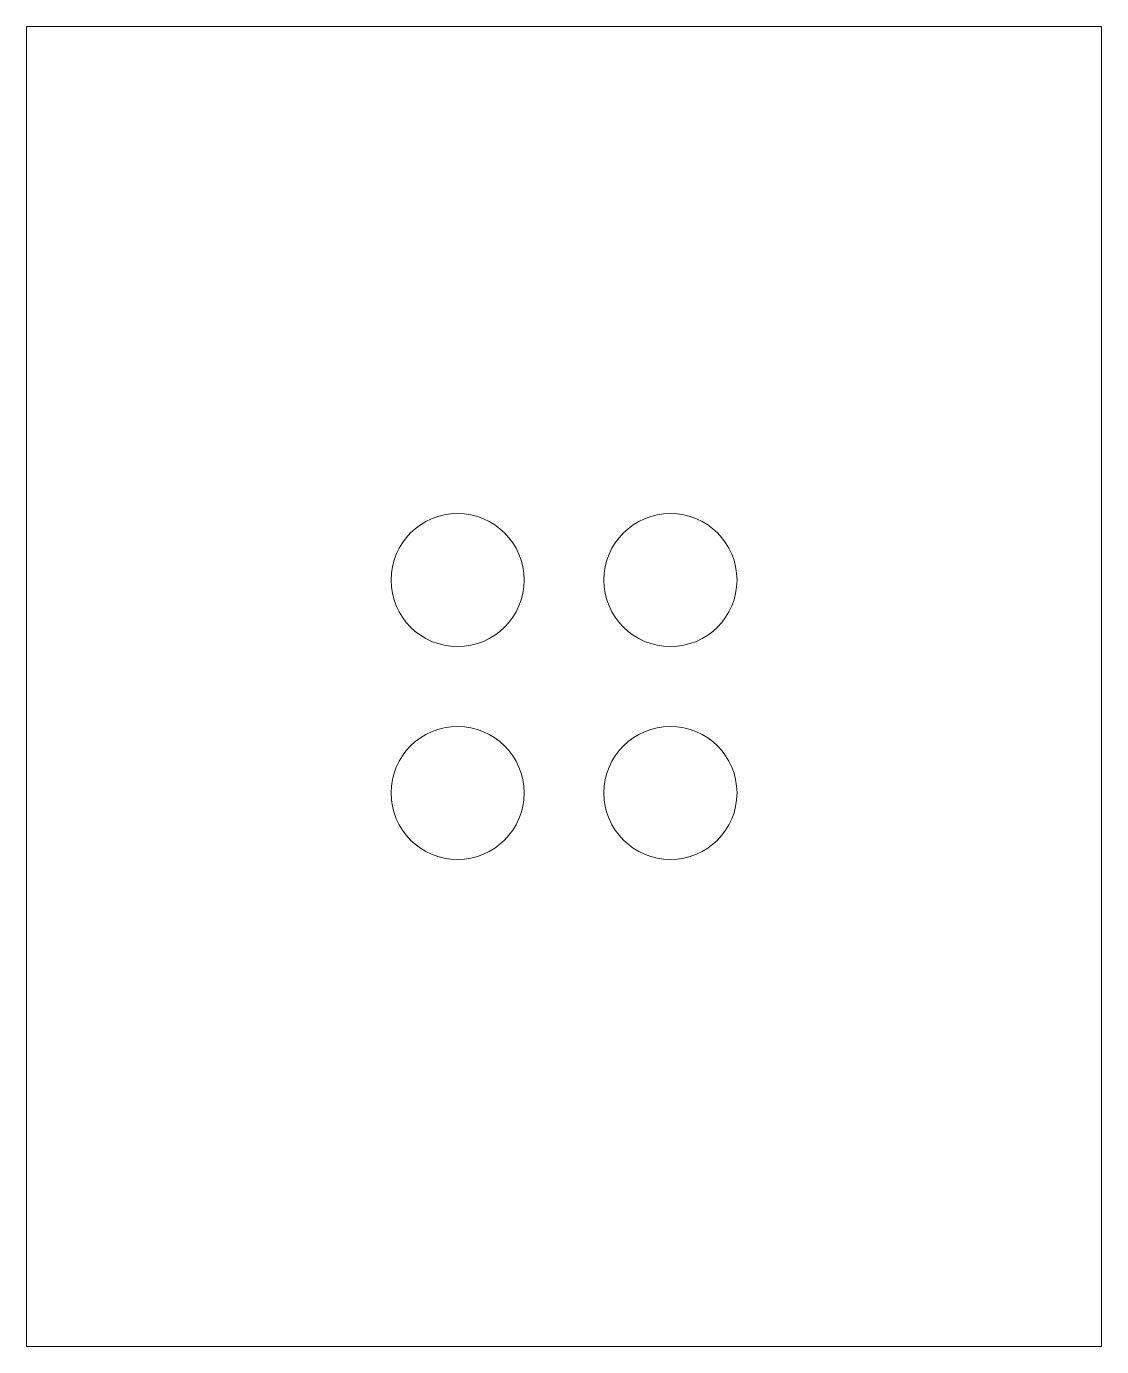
# Model space of a CAD drawing. Header units: millimetres. Extents: x -64 to 138, y -171 to 77.
import ezdxf

# ---------------------------------------------------------------- set-up
doc = ezdxf.new("R2010")
doc.units = ezdxf.units.MM

msp = doc.modelspace()

# ---------------------------------------------------------------- linework, layer by layer
at = {"color": 7, "linetype": 'Continuous', "lineweight": 15}
for p, q in [((138.44, 77.19), (-63.56, 77.19)), ((-63.56, 77.19), (-63.56, -170.81)), ((138.44, -170.81), (138.44, 77.19)), ((-63.56, -170.81), (138.44, -170.81))]:
    msp.add_line(p, q, dxfattribs=at)
for centre in [(17.44, -26.81), (57.44, -26.81), (17.44, -66.81), (57.44, -66.81)]:
    msp.add_circle(centre, 12.5, dxfattribs=at)

doc.saveas('drawing.dxf')
